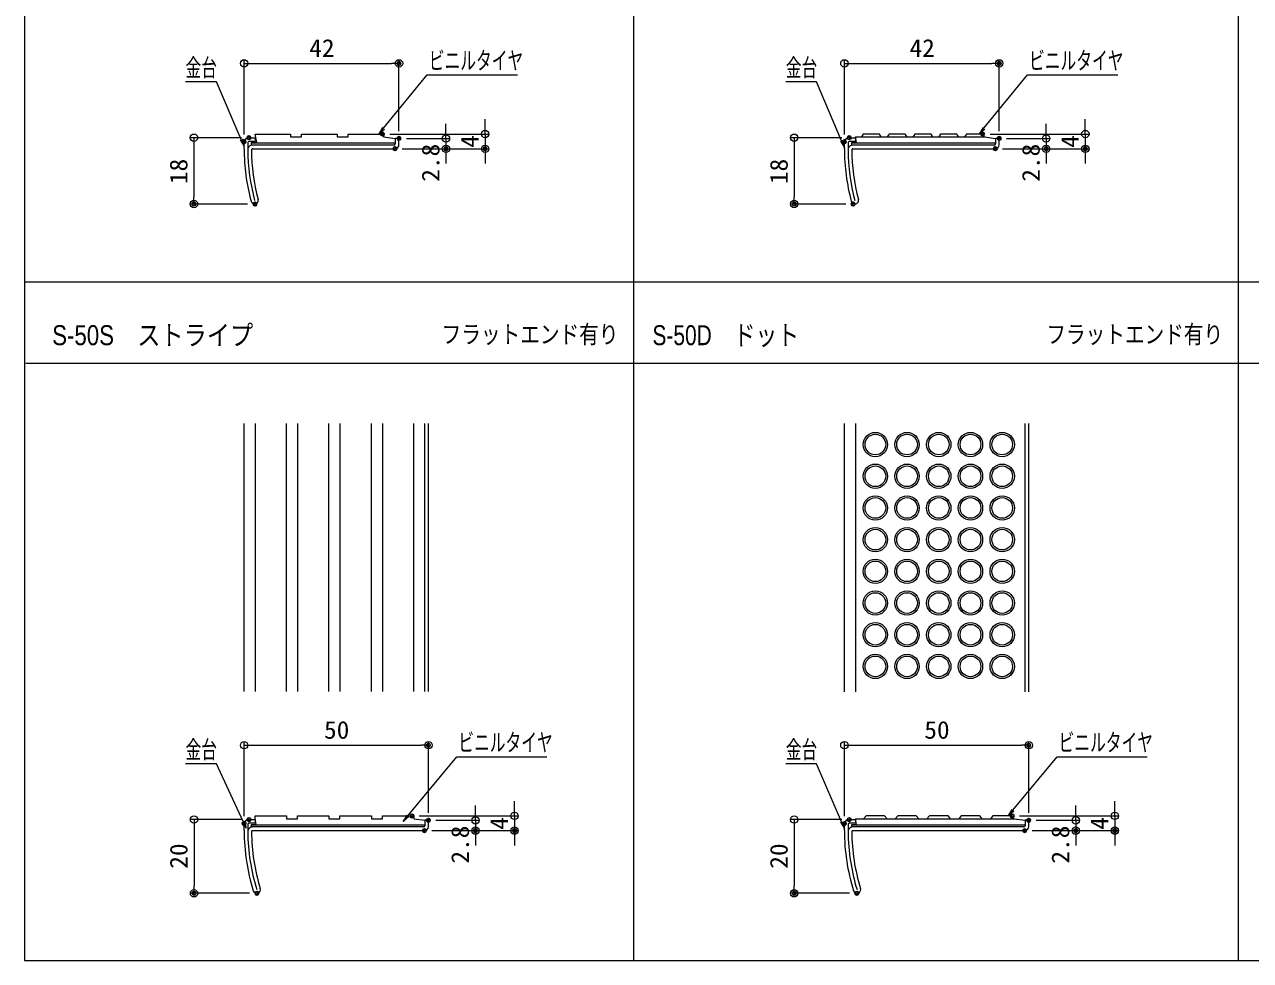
# Model space of a CAD drawing. Units: millimetres, scale not verified. Extents: x -400 to 400, y -277 to 277.
# Drawn here: x -400 to -67.5, y -277 to -23.1 of the extents above; entities that cross this region are included whole.
import ezdxf
from ezdxf.enums import TextEntityAlignment as Align

# ---------------------------------------------------------------- set-up
doc = ezdxf.new("R2010")
doc.units = ezdxf.units.MM
doc.header["$LTSCALE"] = 2
doc.header["$PDMODE"] = 32
doc.header["$PDSIZE"] = 1
doc.layers.add('0-0_moji', color=2, linetype='Continuous')
doc.layers.add('0-5_Defpoints', color=7, linetype='Continuous')
for name, color, linetype, lineweight in [('0-1_zumenwaku', 6, 'Continuous', 9), ('0-2_1', 3, 'Continuous', 9), ('0-3_2', 4, 'Continuous', 9), ('0-4_0', 1, 'Continuous', 9), ('0-9_6文字', 2, 'Continuous', 9)]:
    doc.layers.add(name, color=color, linetype=linetype, lineweight=lineweight)
doc.styles.add('ＭＳ ゴシック', font='')
doc.styles.add('ＭＳ Ｐゴシック', font='')
doc.styles.get('ＭＳ ゴシック').set_extended_font_data('MS Gothic')
doc.styles.get('ＭＳ Ｐゴシック').set_extended_font_data('MS PGothic')

# ---------------------------------------------------------------- blocks, each defined once
blk = doc.blocks.new('_Origin')
at = {"layer": '0-4_0'}
blk.add_line((0, 0), (-2, 0), dxfattribs=at)
blk.add_circle((0, 0), 1, dxfattribs=at)
blk = doc.blocks.new('MLeader9')
at = {"layer": '0-9_6文字', "color": 1}
blk.add_line((-290.033, -36.747), (-266.299, -36.747), dxfattribs=at)
at = {"layer": '0-9_6文字'}
blk.add_line((-302.386, -51.448), (-303.913, -52.782), dxfattribs=at)
at = {"layer": '0-9_6文字', "color": 1}
blk.add_lwpolyline([(-302.644, -51.236), (-290.753, -36.747), (-290.033, -36.747)], dxfattribs=at)
at = {"layer": '0-9_6文字'}
blk.add_lwpolyline([(-302.902, -51.025), (-303.913, -52.782), (-302.644, -51.236)], dxfattribs=at)
at = {"layer": '0-9_6文字', "style": 'ＭＳ ゴシック', "width": 0.65}
blk.add_text('ビニルタイヤ', height=4.809, dxfattribs=at).set_placement((-290.332, -36.69), align=Align.BOTTOM_LEFT)
blk = doc.blocks.new('MLeader11')
at = {"layer": '0-9_6文字', "color": 1}
blk.add_line((-127.233, -36.747), (-103.499, -36.747), dxfattribs=at)
at = {"layer": '0-9_6文字'}
blk.add_line((-139.519, -51.444), (-141.042, -52.782), dxfattribs=at)
at = {"layer": '0-9_6文字', "color": 1}
blk.add_lwpolyline([(-139.778, -51.233), (-127.953, -36.747), (-127.233, -36.747)], dxfattribs=at)
at = {"layer": '0-9_6文字'}
blk.add_lwpolyline([(-140.036, -51.022), (-141.042, -52.782), (-139.778, -51.233)], dxfattribs=at)
at = {"layer": '0-9_6文字', "style": 'ＭＳ ゴシック', "width": 0.65}
blk.add_text('ビニルタイヤ', height=4.809, dxfattribs=at).set_placement((-127.532, -36.69), align=Align.BOTTOM_LEFT)
blk = doc.blocks.new('MLeader12')
at = {"layer": '0-9_6文字', "color": 1}
blk.add_line((-185.877, -38.657), (-193.524, -38.657), dxfattribs=at)
at = {"layer": '0-9_6文字'}
blk.add_line((-178.106, -54.454), (-177.633, -56.425), dxfattribs=at)
at = {"layer": '0-9_6文字', "color": 1}
blk.add_lwpolyline([(-178.413, -54.584), (-185.157, -38.657), (-185.877, -38.657)], dxfattribs=at)
at = {"layer": '0-9_6文字'}
blk.add_lwpolyline([(-178.72, -54.714), (-177.633, -56.425), (-178.413, -54.584)], dxfattribs=at)
at = {"layer": '0-9_6文字', "style": 'ＭＳ ゴシック', "width": 0.65}
blk.add_text('金台', height=4.809, dxfattribs=at).set_placement((-193.524, -38.608), align=Align.BOTTOM_LEFT)
blk = doc.blocks.new('MLeader13')
at = {"layer": '0-9_6文字', "color": 1}
blk.add_line((-282.033, -221.747), (-258.299, -221.747), dxfattribs=at)
at = {"layer": '0-9_6文字'}
blk.add_line((-295.764, -237.988), (-297.296, -239.316), dxfattribs=at)
at = {"layer": '0-9_6文字', "color": 1}
blk.add_lwpolyline([(-296.021, -237.776), (-282.753, -221.747), (-282.033, -221.747)], dxfattribs=at)
at = {"layer": '0-9_6文字'}
blk.add_lwpolyline([(-296.278, -237.563), (-297.296, -239.316), (-296.021, -237.776)], dxfattribs=at)
at = {"layer": '0-9_6文字', "style": 'ＭＳ ゴシック', "width": 0.65}
blk.add_text('ビニルタイヤ', height=4.809, dxfattribs=at).set_placement((-282.332, -221.69), align=Align.BOTTOM_LEFT)
blk = doc.blocks.new('MLeader14')
at = {"layer": '0-9_6文字', "color": 1}
blk.add_line((-348.677, -223.657), (-356.324, -223.657), dxfattribs=at)
at = {"layer": '0-9_6文字'}
blk.add_line((-340.401, -239.139), (-339.862, -241.093), dxfattribs=at)
at = {"layer": '0-9_6文字', "color": 1}
blk.add_lwpolyline([(-340.704, -239.279), (-347.957, -223.657), (-348.677, -223.657)], dxfattribs=at)
at = {"layer": '0-9_6文字'}
blk.add_lwpolyline([(-341.006, -239.42), (-339.862, -241.093), (-340.704, -239.279)], dxfattribs=at)
at = {"layer": '0-9_6文字', "style": 'ＭＳ ゴシック', "width": 0.65}
blk.add_text('金台', height=4.809, dxfattribs=at).set_placement((-356.324, -223.608), align=Align.BOTTOM_LEFT)
blk = doc.blocks.new('MLeader17')
at = {"layer": '0-9_6文字', "color": 1}
blk.add_line((-119.233, -221.747), (-95.499, -221.747), dxfattribs=at)
at = {"layer": '0-9_6文字'}
blk.add_line((-131.714, -236.455), (-133.248, -237.782), dxfattribs=at)
at = {"layer": '0-9_6文字', "color": 1}
blk.add_lwpolyline([(-131.971, -236.243), (-119.953, -221.747), (-119.233, -221.747)], dxfattribs=at)
at = {"layer": '0-9_6文字'}
blk.add_lwpolyline([(-132.228, -236.03), (-133.248, -237.782), (-131.971, -236.243)], dxfattribs=at)
at = {"layer": '0-9_6文字', "style": 'ＭＳ ゴシック', "width": 0.65}
blk.add_text('ビニルタイヤ', height=4.809, dxfattribs=at).set_placement((-119.532, -221.69), align=Align.BOTTOM_LEFT)
blk = doc.blocks.new('MLeader18')
at = {"layer": '0-9_6文字', "color": 1}
blk.add_line((-185.877, -223.657), (-193.524, -223.657), dxfattribs=at)
at = {"layer": '0-9_6文字'}
blk.add_line((-178.114, -239.261), (-177.633, -241.231), dxfattribs=at)
at = {"layer": '0-9_6文字', "color": 1}
blk.add_lwpolyline([(-178.42, -239.392), (-185.157, -223.657), (-185.877, -223.657)], dxfattribs=at)
at = {"layer": '0-9_6文字'}
blk.add_lwpolyline([(-178.727, -239.523), (-177.633, -241.231), (-178.42, -239.392)], dxfattribs=at)
at = {"layer": '0-9_6文字', "style": 'ＭＳ ゴシック', "width": 0.65}
blk.add_text('金台', height=4.809, dxfattribs=at).set_placement((-193.524, -223.608), align=Align.BOTTOM_LEFT)
blk = doc.blocks.new('MLeader20')
at = {"layer": '0-9_6文字', "color": 1}
blk.add_line((-348.677, -38.657), (-356.324, -38.657), dxfattribs=at)
at = {"layer": '0-9_6文字'}
blk.add_line((-340.919, -54.125), (-340.433, -56.093), dxfattribs=at)
at = {"layer": '0-9_6文字', "color": 1}
blk.add_lwpolyline([(-341.226, -54.257), (-347.957, -38.657), (-348.677, -38.657)], dxfattribs=at)
at = {"layer": '0-9_6文字'}
blk.add_lwpolyline([(-341.532, -54.389), (-340.433, -56.093), (-341.226, -54.257)], dxfattribs=at)
at = {"layer": '0-9_6文字', "style": 'ＭＳ ゴシック', "width": 0.65}
blk.add_text('金台', height=4.809, dxfattribs=at).set_placement((-356.324, -38.608), align=Align.BOTTOM_LEFT)

msp = doc.modelspace()

# ---------------------------------------------------------------- linework, layer by layer
at = {"layer": '0-1_zumenwaku'}
for p, q in [((-234.794, 276.989), (-234.794, -277.011)), ((-70.794, 276.989), (-70.794, -277.011)), ((258.006, -93.011), (-399.994, -93.011)), ((-399.594, -114.985), (258.006, -114.985))]:
    msp.add_line(p, q, dxfattribs=at)
msp.add_lwpolyline([(-399.994, -277.011), (400.006, -277.011), (400.006, 276.989), (-399.994, 276.989)], close=True, dxfattribs=at)
at = {"layer": '0-2_1'}
for p, q in [((-340.433, -56.782), (-340.433, -55.082)), ((-339.433, -55.082), (-339.433, -57.09)), ((-299.733, -55.782), (-338.433, -55.782)), ((-177.633, -56.782), (-177.633, -55.082)), ((-176.633, -55.082), (-176.633, -57.09)), ((-136.933, -55.782), (-175.633, -55.782)), ((-338.132, -56.782), (-299.533, -56.782)), ((-175.332, -56.782), (-136.733, -56.782)), ((-340.433, -204.046), (-340.433, -131.364)), ((-337.433, -131.364), (-337.433, -204.046)), ((-291.433, -204.046), (-291.433, -131.364)), ((-290.433, -204.046), (-290.433, -131.364)), ((-177.633, -204.109), (-177.633, -131.364)), ((-174.633, -131.364), (-174.633, -204.109)), ((-128.633, -204.109), (-128.633, -131.364)), ((-127.633, -204.109), (-127.633, -131.364)), ((-340.433, -241.782), (-340.433, -240.082)), ((-339.433, -240.082), (-339.433, -242.09)), ((-291.733, -240.782), (-338.433, -240.782)), ((-338.132, -241.782), (-291.533, -241.782)), ((-177.633, -241.782), (-177.633, -240.082)), ((-176.633, -240.082), (-176.633, -242.09)), ((-128.933, -240.782), (-175.633, -240.782)), ((-175.332, -241.782), (-128.733, -241.782))]:
    msp.add_line(p, q, dxfattribs=at)
for points in [[(-339.133, -53.782), (-337.433, -53.782), (-337.433, -54.782), (-339.133, -54.782)], [(-298.433, -55.682), (-298.433, -53.982), (-299.433, -53.982), (-299.433, -55.482)], [(-176.333, -53.782), (-174.633, -53.782), (-174.633, -54.782), (-176.333, -54.782)], [(-135.633, -55.682), (-135.633, -53.982), (-136.633, -53.982), (-136.633, -55.482)], [(-339.133, -238.782), (-337.433, -238.782), (-337.433, -239.782), (-339.133, -239.782)], [(-290.433, -240.682), (-290.433, -238.982), (-291.433, -238.982), (-291.433, -240.482)], [(-176.333, -238.782), (-174.633, -238.782), (-174.633, -239.782), (-176.333, -239.782)], [(-127.633, -240.682), (-127.633, -238.982), (-128.633, -238.982), (-128.633, -240.482)]]:
    msp.add_lwpolyline(points, dxfattribs=at)
for centre, radius, start, end in [((-339.133, -55.082), 1.3, 90, 180), ((-339.133, -55.082), 0.3, 90, 180), ((-338.132, -57.082), 1.3, 90, 180.32616), ((-299.733, -55.482), 0.3, 270, 0), ((-299.533, -55.682), 1.1, 270, 0), ((-176.333, -55.082), 1.3, 90, 180), ((-176.333, -55.082), 0.3, 90, 180), ((-175.332, -57.082), 1.3, 90, 180.32616), ((-136.933, -55.482), 0.3, 270, 0), ((-136.733, -55.682), 1.1, 270, 0), ((-136.733, -55.682), 1.1, 270, 0), ((-285.433, -56.782), 55, 180, 195.02611), ((-285.433, -56.782), 54, 180.32616, 195.02611), ((-338.132, -57.082), 0.3, 90, 180.32616), ((-285.433, -56.782), 53, 180.32616, 195.02611), ((-122.633, -56.782), 55, 180, 195.02611), ((-122.633, -56.782), 54, 180.32616, 195.02611), ((-175.332, -57.082), 0.3, 90, 180.32616), ((-122.633, -56.782), 53, 180.32616, 195.02611), ((-337.587, -70.782), 1, 195.02611, 15.02611), ((-174.787, -70.782), 1, 195.02611, 15.02611), ((-339.133, -240.082), 1.3, 90, 180), ((-176.333, -240.082), 1.3, 90, 180), ((-285.433, -241.782), 55, 180, 197.23529), ((-339.133, -240.082), 0.3, 90, 180), ((-338.132, -242.082), 1.3, 90, 180.32616), ((-285.433, -241.782), 54, 180.32616, 197.23529), ((-338.132, -242.082), 0.3, 90, 180.32616), ((-285.433, -241.782), 53, 180.32616, 197.23529), ((-291.733, -240.482), 0.3, 270, 0), ((-291.533, -240.682), 1.1, 270, 0), ((-122.633, -241.782), 55, 180, 197.23529), ((-176.333, -240.082), 0.3, 90, 180), ((-175.332, -242.082), 1.3, 90, 180.32616), ((-122.633, -241.782), 54, 180.32616, 197.23529), ((-175.332, -242.082), 0.3, 90, 180.32616), ((-122.633, -241.782), 53, 180.32616, 197.23529), ((-128.933, -240.482), 0.3, 270, 0), ((-128.733, -240.682), 1.1, 270, 0), ((-337.008, -257.782), 1, 197.23529, 17.23528), ((-174.208, -257.782), 1, 197.23529, 17.23528)]:
    msp.add_arc(centre, radius, start, end, dxfattribs=at)
at = {"layer": '0-3_2'}
for p, q in [((-299.433, -55.282), (-338.433, -55.282)), ((-136.633, -55.282), (-175.633, -55.282)), ((-328.933, -204.046), (-328.933, -131.364)), ((-325.933, -131.364), (-325.933, -204.046)), ((-317.433, -204.046), (-317.433, -131.364)), ((-314.433, -131.364), (-314.433, -204.046)), ((-305.933, -204.046), (-305.933, -131.364)), ((-302.933, -131.364), (-302.933, -204.046)), ((-294.433, -204.046), (-294.433, -131.364)), ((-291.433, -240.282), (-338.433, -240.282)), ((-128.633, -240.282), (-175.633, -240.282))]:
    msp.add_line(p, q, dxfattribs=at)
for points in [[(-338.433, -55.782), (-338.433, -55.082), (-337.027, -55.082), (-337.433, -52.782), (-327.833, -52.782), (-327.833, -53.582), (-324.833, -53.582), (-324.833, -52.782), (-315.233, -52.782), (-315.233, -53.582), (-312.233, -53.582), (-312.233, -52.782), (-302.633, -52.782), (-302.633, -53.582), (-299.433, -53.982), (-299.433, -55.482)], [(-167.633, -53.582), (-168.133, -52.782), (-172.533, -52.782), (-173.033, -53.582)], [(-160.633, -53.582), (-161.133, -52.782), (-165.533, -52.782), (-166.033, -53.582)], [(-153.633, -53.582), (-154.133, -52.782), (-158.533, -52.782), (-159.033, -53.582)], [(-146.633, -53.582), (-147.133, -52.782), (-151.533, -52.782), (-152.033, -53.582)], [(-139.633, -53.582), (-140.133, -52.782), (-144.533, -52.782), (-145.033, -53.582)], [(-175.633, -55.782), (-175.633, -55.082), (-174.369, -55.082), (-174.633, -53.582), (-139.633, -53.582), (-136.633, -53.982)], [(-338.433, -240.782), (-338.433, -240.082), (-337.169, -240.082), (-337.433, -238.582), (-337.433, -237.782), (-328.933, -237.782), (-328.933, -238.582), (-325.933, -238.582), (-325.933, -237.782), (-317.433, -237.782), (-317.433, -238.582), (-314.433, -238.582), (-314.433, -237.782), (-305.933, -237.782), (-305.933, -238.582), (-302.933, -238.582), (-302.933, -237.782), (-294.433, -237.782), (-294.433, -238.582), (-291.433, -238.982)], [(-175.633, -240.782), (-175.633, -240.082), (-174.369, -240.082), (-174.633, -238.582), (-131.633, -238.582), (-128.633, -238.982)], [(-166.033, -238.582), (-166.733, -237.782), (-171.733, -237.782), (-172.433, -238.582)], [(-157.433, -238.582), (-158.133, -237.782), (-163.133, -237.782), (-163.833, -238.582)], [(-148.833, -238.582), (-149.533, -237.782), (-154.533, -237.782), (-155.233, -238.582)], [(-140.233, -238.582), (-140.933, -237.782), (-145.933, -237.782), (-146.633, -238.582)], [(-131.633, -238.582), (-132.333, -237.782), (-137.333, -237.782), (-138.033, -238.582)]]:
    msp.add_lwpolyline(points, dxfattribs=at)
for centre, radius in [((-169.233, -137.03), 3.3), ((-169.233, -137.03), 2.8), ((-160.633, -137.03), 3.3), ((-160.633, -137.03), 2.8), ((-152.033, -137.03), 3.3), ((-152.033, -137.03), 2.8), ((-143.433, -137.03), 3.3), ((-143.433, -137.03), 2.8), ((-134.833, -137.03), 3.3), ((-134.833, -137.03), 2.8), ((-169.233, -145.63), 3.3), ((-169.233, -145.63), 2.8), ((-160.633, -145.63), 3.3), ((-160.633, -145.63), 2.8), ((-152.033, -145.63), 3.3), ((-152.033, -145.63), 2.8), ((-143.433, -145.63), 3.3), ((-143.433, -145.63), 2.8), ((-134.833, -145.63), 3.3), ((-134.833, -145.63), 2.8), ((-169.233, -154.23), 3.3), ((-169.233, -154.23), 2.8), ((-160.633, -154.23), 3.3), ((-160.633, -154.23), 2.8), ((-152.033, -154.23), 3.3), ((-152.033, -154.23), 2.8), ((-143.433, -154.23), 3.3), ((-143.433, -154.23), 2.8), ((-134.833, -154.23), 3.3), ((-134.833, -154.23), 2.8), ((-169.233, -162.83), 3.3), ((-160.633, -162.83), 3.3), ((-152.033, -162.83), 3.3), ((-143.433, -162.83), 3.3), ((-134.833, -162.83), 3.3), ((-169.233, -162.83), 2.8), ((-160.633, -162.83), 2.8), ((-152.033, -162.83), 2.8), ((-143.433, -162.83), 2.8), ((-134.833, -162.83), 2.8), ((-169.233, -171.43), 3.3), ((-169.233, -171.43), 2.8), ((-160.633, -171.43), 3.3), ((-160.633, -171.43), 2.8), ((-152.033, -171.43), 3.3), ((-152.033, -171.43), 2.8), ((-143.433, -171.43), 3.3), ((-143.433, -171.43), 2.8), ((-134.833, -171.43), 3.3), ((-134.833, -171.43), 2.8), ((-169.233, -180.03), 3.3), ((-169.233, -180.03), 2.8), ((-160.633, -180.03), 3.3), ((-160.633, -180.03), 2.8), ((-152.033, -180.03), 3.3), ((-152.033, -180.03), 2.8), ((-143.433, -180.03), 3.3), ((-143.433, -180.03), 2.8), ((-134.833, -180.03), 3.3), ((-134.833, -180.03), 2.8), ((-169.233, -188.63), 3.3), ((-169.233, -188.63), 2.8), ((-160.633, -188.63), 3.3), ((-160.633, -188.63), 2.8), ((-152.033, -188.63), 3.3), ((-152.033, -188.63), 2.8), ((-143.433, -188.63), 3.3), ((-143.433, -188.63), 2.8), ((-134.833, -188.63), 3.3), ((-134.833, -188.63), 2.8), ((-169.233, -197.23), 3.3), ((-169.233, -197.23), 2.8), ((-160.633, -197.23), 3.3), ((-160.633, -197.23), 2.8), ((-152.033, -197.23), 3.3), ((-152.033, -197.23), 2.8), ((-143.433, -197.23), 3.3), ((-143.433, -197.23), 2.8), ((-134.833, -197.23), 3.3), ((-134.833, -197.23), 2.8)]:
    msp.add_circle(centre, radius, dxfattribs=at)
at = {"layer": '0-4_0'}
for p, q in [((-340.433, -52.882), (-340.433, -32.614)), ((-298.433, -51.982), (-298.433, -32.614)), ((-177.633, -52.882), (-177.633, -32.614)), ((-135.633, -51.982), (-135.633, -32.614)), ((-338.433, -33.614), (-300.433, -33.614)), ((-175.633, -33.614), (-137.633, -33.614)), ((-275.087, -50.782), (-275.087, -48.782)), ((-112.287, -50.782), (-112.287, -48.782)), ((-300.933, -52.782), (-274.087, -52.782)), ((-285.689, -51.982), (-285.689, -49.982)), ((-275.087, -52.782), (-275.087, -56.782)), ((-138.133, -52.782), (-111.287, -52.782)), ((-122.889, -51.982), (-122.889, -49.982)), ((-112.287, -52.782), (-112.287, -56.782)), ((-341.133, -53.782), (-355.045, -53.782)), ((-354.045, -55.782), (-354.045, -69.782)), ((-296.433, -53.982), (-284.689, -53.982)), ((-285.689, -53.982), (-285.689, -56.782)), ((-178.333, -53.782), (-192.245, -53.782)), ((-191.245, -55.782), (-191.245, -69.782)), ((-133.633, -53.982), (-121.889, -53.982)), ((-122.889, -53.982), (-122.889, -56.782)), ((-297.533, -56.782), (-284.689, -56.782)), ((-297.533, -56.782), (-274.087, -56.782)), ((-285.689, -58.782), (-285.689, -60.782)), ((-275.087, -58.782), (-275.087, -60.782)), ((-134.733, -56.782), (-121.889, -56.782)), ((-134.733, -56.782), (-111.287, -56.782)), ((-122.889, -58.782), (-122.889, -60.782)), ((-112.287, -58.782), (-112.287, -60.782)), ((-339.479, -71.782), (-355.045, -71.782)), ((-177.283, -71.782), (-192.245, -71.782)), ((-340.433, -237.882), (-340.433, -217.614)), ((-338.433, -218.614), (-292.433, -218.614)), ((-290.433, -236.982), (-290.433, -217.614)), ((-177.633, -237.882), (-177.633, -217.614)), ((-175.633, -218.614), (-129.633, -218.614)), ((-127.633, -236.982), (-127.633, -217.614)), ((-277.689, -236.982), (-277.689, -234.982)), ((-267.087, -235.782), (-267.087, -233.782)), ((-114.889, -236.982), (-114.889, -234.982)), ((-104.287, -235.782), (-104.287, -233.782)), ((-341.102, -238.782), (-355.014, -238.782)), ((-292.933, -237.782), (-266.087, -237.782)), ((-288.433, -238.982), (-276.689, -238.982)), ((-277.689, -238.982), (-277.689, -241.782)), ((-267.087, -237.782), (-267.087, -241.782)), ((-178.333, -238.782), (-192.245, -238.782)), ((-130.133, -237.782), (-103.287, -237.782)), ((-125.633, -238.982), (-113.889, -238.982)), ((-114.889, -238.982), (-114.889, -241.782)), ((-104.287, -237.782), (-104.287, -241.782)), ((-354.014, -240.782), (-354.014, -256.782)), ((-289.533, -241.782), (-276.689, -241.782)), ((-289.533, -241.782), (-266.087, -241.782)), ((-191.245, -240.782), (-191.245, -256.782)), ((-126.733, -241.782), (-113.889, -241.782)), ((-126.733, -241.782), (-103.287, -241.782)), ((-277.689, -243.782), (-277.689, -245.782)), ((-267.087, -243.782), (-267.087, -245.782)), ((-114.889, -243.782), (-114.889, -245.782)), ((-104.287, -243.782), (-104.287, -245.782)), ((-338.974, -258.782), (-355.014, -258.782)), ((-176.258, -258.782), (-192.245, -258.782))]:
    msp.add_line(p, q, dxfattribs=at)
at = {"layer": '0-5_Defpoints'}
for p in [(-298.433, -33.614), (-135.633, -33.614), (-302.933, -52.782), (-140.133, -52.782), (-340.433, -54.882), (-339.133, -53.782), (-299.533, -56.782), (-298.433, -53.982), (-285.689, -56.782), (-275.087, -56.782), (-177.633, -54.882), (-176.333, -53.782), (-136.733, -56.782), (-135.633, -53.982), (-122.889, -56.782), (-112.287, -56.782), (-354.045, -71.782), (-337.479, -71.782), (-191.245, -71.782), (-175.283, -71.782), (-290.433, -218.614), (-127.633, -218.614), (-340.433, -239.882), (-339.102, -238.782), (-294.933, -237.782), (-290.433, -238.982), (-177.633, -239.882), (-176.333, -238.782), (-132.133, -237.782), (-127.633, -238.982), (-291.533, -241.782), (-277.689, -241.782), (-267.087, -241.782), (-128.733, -241.782), (-114.889, -241.782), (-104.287, -241.782), (-354.014, -258.782), (-336.974, -258.782), (-191.245, -258.782), (-174.258, -258.782)]:
    msp.add_point(p, dxfattribs=at)

# ---------------------------------------------------------------- block references
at = {"layer": '0-4_0'}
for p, rotation in [((-340.433, -33.614), 180), ((-177.633, -33.614), 180), ((-354.045, -53.782), 90), ((-285.689, -53.982), 270), ((-275.087, -52.782), 270), ((-191.245, -53.782), 90), ((-122.889, -53.982), 270), ((-112.287, -52.782), 270), ((-285.689, -56.782), 90), ((-275.087, -56.782), 90), ((-122.889, -56.782), 90), ((-112.287, -56.782), 90), ((-354.045, -71.782), 270), ((-191.245, -71.782), 270), ((-340.433, -218.614), 180), ((-177.633, -218.614), 180), ((-267.087, -237.782), 270), ((-104.287, -237.782), 270), ((-354.014, -238.782), 90), ((-277.689, -238.982), 270), ((-191.245, -238.782), 90), ((-114.889, -238.982), 270), ((-277.689, -241.782), 90), ((-267.087, -241.782), 90), ((-114.889, -241.782), 90), ((-104.287, -241.782), 90), ((-354.014, -258.782), 270), ((-191.245, -258.782), 270)]:
    msp.add_blockref('_Origin', p, dxfattribs=dict(at, rotation=rotation))
for p in [(-298.433, -33.614), (-135.633, -33.614), (-290.433, -218.614), (-127.633, -218.614)]:
    msp.add_blockref('_Origin', p, dxfattribs=at)
at = {"layer": '0-9_6文字'}
for name in ['MLeader9', 'MLeader11', 'MLeader20', 'MLeader12', 'MLeader13', 'MLeader17', 'MLeader14', 'MLeader18']:
    msp.add_blockref(name, (0, 0), dxfattribs=at)

# ---------------------------------------------------------------- texts
at = {"layer": '0-0_moji', "style": 'ＭＳ Ｐゴシック'}
for s, height, width, p in [('S-50S\u3000ストライプ', 5.425, 0.85, (-392.489, -111.7)), ('フラットエンド有り', 4.883, 0.8, (-286.868, -111.034)), ('S-50D\u3000ドット', 5.425, 0.8, (-229.689, -111.7)), ('フラットエンド有り', 4.883, 0.8, (-122.868, -111.034))]:
    msp.add_text(s, height=height, dxfattribs=dict(at, width=width)).set_placement(p, align=Align.BOTTOM_LEFT)
at = {"layer": '0-4_0', "color": 2, "style": 'ＭＳ ゴシック', "width": 1.05}
for s, p in [('42', (-322.766, -33.29)), ('42', (-159.966, -33.29)), ('50', (-318.766, -218.29)), ('50', (-155.966, -218.29))]:
    msp.add_text(s, height=4.809, dxfattribs=at).set_placement(p, align=Align.BOTTOM_LEFT)
for s, p in [('2.8', (-286.013, -65.727)), ('4', (-275.412, -56.532)), ('2.8', (-123.213, -65.727)), ('4', (-112.612, -56.532)), ('18', (-354.37, -66.365)), ('18', (-191.569, -66.365)), ('4', (-267.412, -241.532)), ('4', (-104.612, -241.532)), ('2.8', (-278.013, -250.727)), ('2.8', (-115.213, -250.727)), ('20', (-354.338, -252.115)), ('20', (-191.569, -252.115))]:
    msp.add_text(s, height=4.809, rotation=90, dxfattribs=at).set_placement(p, align=Align.BOTTOM_LEFT)

doc.saveas('drawing.dxf')
